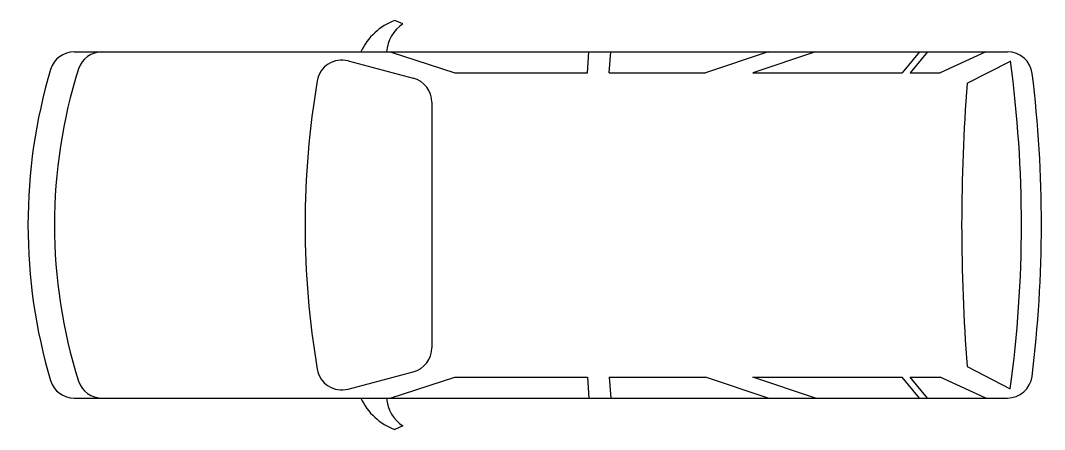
# Model space of a CAD drawing. Extents: x -88.1 to -82.89, y 20.79 to 22.87.
import ezdxf

# ---------------------------------------------------------------- set-up
doc = ezdxf.new("R2010")
doc.units = 0
doc.header["$LTSCALE"] = 100
doc.header["$MEASUREMENT"] = 0
doc.layers.add('AUT', color=2, linetype='CONTINUOUS')
doc.layers.add('C-CARRO', color=2, linetype='CONTINUOUS')

# ---------------------------------------------------------------- blocks, each defined once
blk = doc.blocks.new('AUTG1P')
at = {"layer": 'AUT'}
for p, q in [((1.9111, 1.0236), (1.8704, 1.0414)), ((0.2361, 0.8814), (4.9924, 0.8814)), ((1.6313, 0.8353), (1.9637, 0.7479)), ((1.8465, 0.8814), (2.1752, 0.7747)), ((2.8507, 0.7747), (2.8589, 0.8814)), ((2.9624, 0.7747), (2.9706, 0.8814)), ((3.7729, 0.8814), (3.4528, 0.7747)), ((4.0142, 0.8814), (3.6941, 0.7747)), ((4.5429, 0.8814), (4.4549, 0.7747)), ((4.5836, 0.8814), (4.4956, 0.7747)), ((4.8817, 0.8814), (4.6495, 0.7747)), ((4.7863, 0.7214), (5.007, 0.8351)), ((2.1752, 0.7747), (2.8507, 0.7747)), ((2.9624, 0.7747), (3.4528, 0.7747)), ((3.6941, 0.7747), (4.4549, 0.7747)), ((4.4956, 0.7747), (4.6495, 0.7747)), ((2.0584, 0.6251), (2.0584, -0.6251)), ((4.7863, -0.7214), (5.0059, -0.8346)), ((1.6313, -0.8353), (1.9637, -0.7479)), ((1.8465, -0.8814), (2.1752, -0.7747)), ((2.1752, -0.7747), (2.8507, -0.7747)), ((2.8507, -0.7747), (2.8589, -0.8814)), ((2.9624, -0.7747), (3.4528, -0.7747)), ((2.9624, -0.7747), (2.9706, -0.8814)), ((3.7729, -0.8814), (3.4528, -0.7747)), ((3.6941, -0.7747), (4.4549, -0.7747)), ((4.0142, -0.8814), (3.6941, -0.7747)), ((4.5429, -0.8814), (4.4549, -0.7747)), ((4.4956, -0.7747), (4.6495, -0.7747)), ((4.5836, -0.8814), (4.4956, -0.7747)), ((4.8817, -0.8814), (4.6495, -0.7747)), ((0.2361, -0.8814), (4.9913, -0.8814)), ((1.9111, -1.0236), (1.8704, -1.0414))]:
    blk.add_line(p, q, dxfattribs=at)
for centre, radius, start, end in [((1.9729, 0.7565), 0.3028, 109.7944, 155.6458), ((2.0076, 0.8712), 0.1804, 122.3474, 176.7713), ((0.2361, 0.7544), 0.127, 90, 162.5507), ((0.3777, 0.7544), 0.127, 90, 161.4637), ((1.599, 0.7125), 0.127, 75.2564, 170.0648), ((4.9924, 0.7544), 0.127, 7.3566, 90), ((-1.1037, 0.0042), 6.1669, 352.18258, 7.74345), ((2.7882, 0), 2.7882, 163.488, 196.512), ((2.771, 0), 2.6363, 162.4547, 197.5453), ((5.8012, 0), 4.3892, 170.3674, 189.6326), ((1.9314, 0.6251), 0.127, 0, 75.2564), ((-1.1728, 0.0043), 6.3376, 352.97516, 6.94553), ((14.0824, 0), 9.324, 175.56282, 184.43718), ((1.9314, -0.6251), 0.127, 284.7436, 0), ((1.599, -0.7125), 0.127, 189.9352, 284.7436), ((4.9913, -0.7544), 0.127, 270, 352.5594), ((0.2361, -0.7544), 0.127, 197.4493, 270), ((0.3777, -0.7544), 0.127, 198.5363, 270), ((1.9729, -0.7565), 0.3028, 204.3542, 250.2056), ((2.0076, -0.8712), 0.1804, 183.2287, 237.6526)]:
    blk.add_arc(centre, radius, start, end, dxfattribs=at)

msp = doc.modelspace()

# ---------------------------------------------------------------- block references
at = {"layer": 'C-CARRO', "linetype": 'CONTINUOUS'}
msp.add_blockref('AUTG1P', (-88.0662, 21.8282), dxfattribs=at)

doc.saveas('drawing.dxf')
